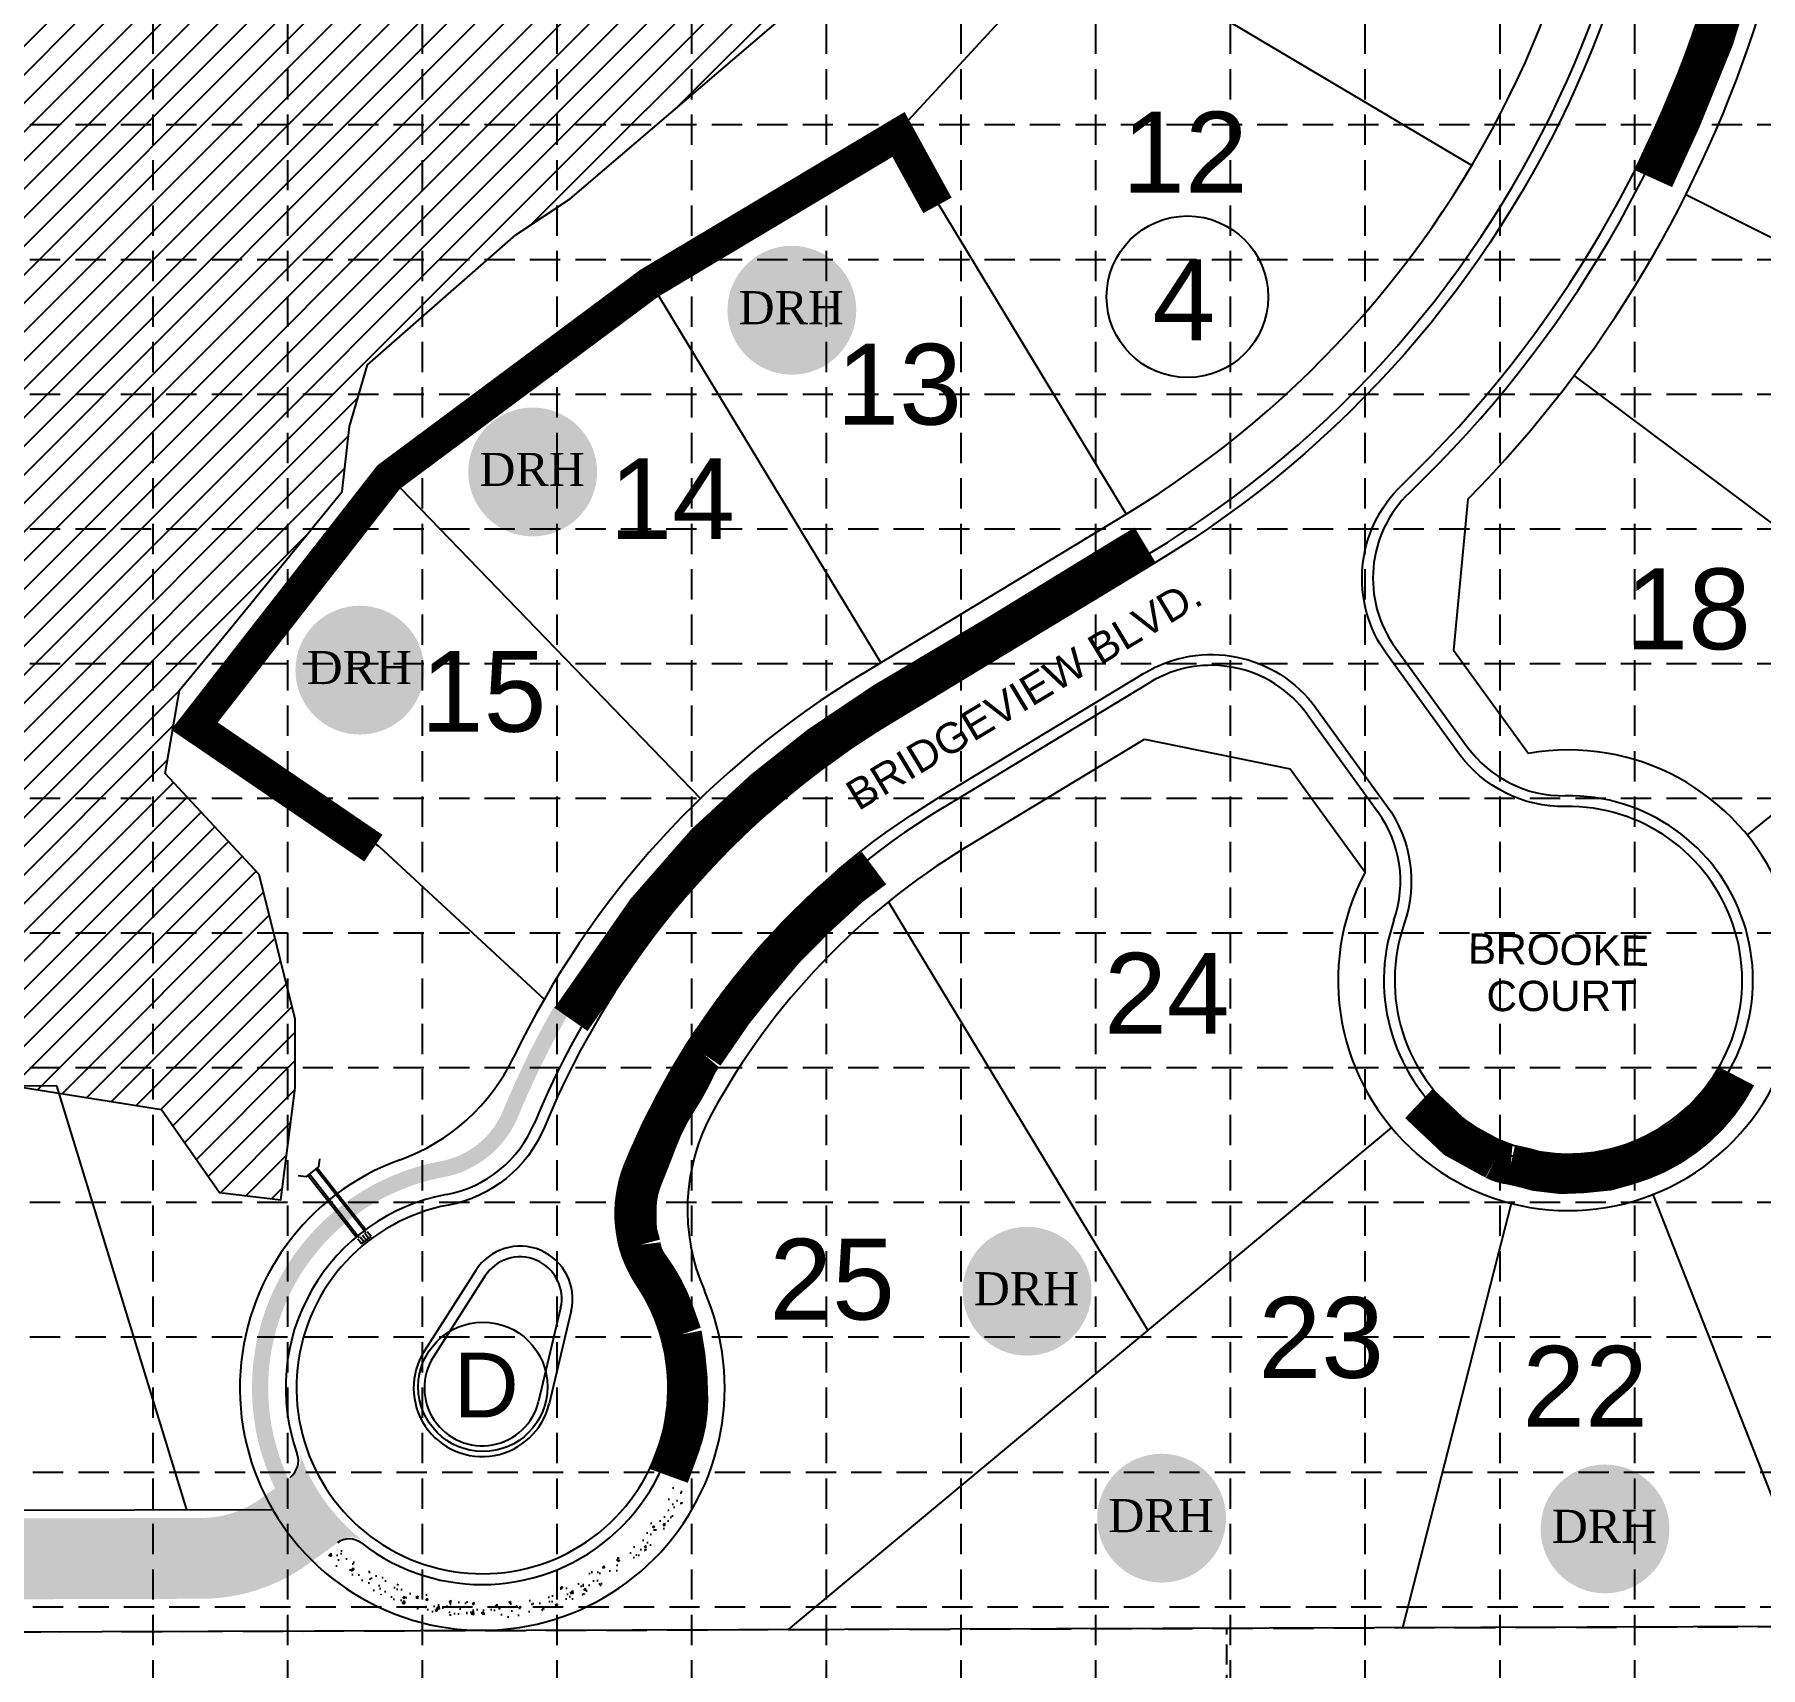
# Model space of a CAD drawing. Header units: feet. Extents: x 8623 to 10760, y 1981 to 3317.
# Drawn here: x 9795.7 to 10222.8, y 2200.6 to 2604.7 of the extents above; entities that cross this region are included whole.
import ezdxf
from ezdxf.enums import TextEntityAlignment as Align

# ---------------------------------------------------------------- set-up
doc = ezdxf.new("R2010")
doc.units = ezdxf.units.FT
doc.header["$LTSCALE"] = 40
doc.header["$MEASUREMENT"] = 0
for name, pattern in [('DASHED', [0.75, 0.5, -0.25]), ('HIDDEN', [0.375, 0.25, -0.125]), ('HIDDEN2', [0.1875, 0.125, -0.0625])]:
    doc.linetypes.add(name, pattern=pattern)
doc.layers.get('0').update_dxf_attribs({"linetype": 'CONTINUOUS'})
for name, color, linetype in [('$-EXIST_LOT', 254, 'HIDDEN'), ('1 BLOCK NUMBERS', 7, 'CONTINUOUS'), ('1 EROSION BLANKET', 84, 'CONTINUOUS'), ('1 POND', 5, 'CONTINUOUS'), ('BASE', 7, 'CONTINUOUS'), ('C-PROP-LN', 5, 'CONTINUOUS'), ('egsu-conc-bc2', 1, 'CONTINUOUS'), ('egsu-conc-gutter2', 6, 'CONTINUOUS'), ('egsu-conc-HTCH', 1, 'CONTINUOUS'), ('egsu-lot_line2', 4, 'CONTINUOUS'), ('EGSU-ROAD_TEXT2', 4, 'CONTINUOUS'), ('EGSUL-CONC-ex', 254, 'HIDDEN2'), ('GRID', 254, 'DASHED'), ('lot_number2', 3, 'CONTINUOUS'), ('SILT FENCE', 200, 'CONTINUOUS'), ('u-strm_undr2', 2, 'CONTINUOUS')]:
    doc.layers.add(name, color=color, linetype=linetype)
doc.styles.add('DRHorton', font='dutcheb.ttf')
doc.styles.get("Standard").update_dxf_attribs({"font": 'ARIAL.TTF'})
pattern_1 = [(49.99999999999999, (3981.312748690005, -136.9641260040157), (5.738081460806028, -0.5020170798607609), [0.6000000000000001, -6.600000000000001]), (355, (3981.312748690005, -136.9641260040157), (-1.110010668904, 6.017537069600095), [0.48, -5.28]), (100.4514, (3981.790922130005, -137.0059607240157), (4.628075053712172, 5.515516336487629), [0.5099215200000001, -5.609136896]), (46.18420000000001, (3981.312748690005, -135.3641260040157), (8.537928389005156, -1.324152114632145), [0.9, -9.9]), (96.6356, (3982.024242650005, -135.4744724600157), (7.477301644389627, 7.792942967203534), [0.764882304, -8.413704000000001]), (351.1842, (3981.312748690005, -135.3641260040157), (7.477295561069018, 7.792948807402597), [0.7200000000000001, -7.920000000000001]), (21, (3982.112748690005, -135.7641260040157), (4.775256416947694, -3.220951125322711), [0.6000000000000001, -6.600000000000001]), (326.0000000000001, (3982.112748690005, -135.7641260040157), (1.946522655372654, 5.801200360374825), [0.48, -5.28]), (71.4514, (3982.510686554005, -136.0325388520157), (6.72178102865192, 2.580243973679619), [0.5099215200000001, -5.609136896]), (37.50000000000001, (3981.312748690005, -136.9641260040157), (0.09727884253832536, 2.663150830650492), [0, -5.216, 0, -5.36, 0, -5.300000000000001]), (7.499999999999999, (3981.312748690005, -136.9641260040157), (2.104556299537189, 3.155293695058882), [0, -3.056, 0, -5.096, 0, -2.02]), (327.5, (3979.528748690005, -136.9641260040157), (4.270579489379272, -0.1804389738750384), [0, -2, 0, -6.24, 0, -8.28]), (317.5, (3978.728748690005, -136.9641260040157), (4.66548935473909, 0.8008398586585415), [0, -2.6, 0, -4.144, 0, -5.88])]

# ---------------------------------------------------------------- blocks, each defined once
blk = doc.blocks.new('DRHorton')
h = blk.add_hatch(color=1)
h.paths.add_polyline_path([(78.69822540696084, 25.78470422915278, 1), (40.43404856909645, 25.78470422915278, 1)])
h.paths.add_polyline_path([(42.32948281545312, 17.90510793809595), (76.50029822822269, 17.90510793809595), (76.50029822822269, 34.86907338622756), (42.32948281545312, 34.86907338622756)], flags=24)
at = {"layer": 'BASE', "color": 176, "style": 'DRHorton'}
blk.add_text('DRH', height=9.814143575853077, dxfattribs=at).set_placement((59.39083912051757, 21.64263810623019), align=Align.CENTER)

msp = doc.modelspace()

# ---------------------------------------------------------------- hatches: boundary and pattern name
at = {"layer": '1 POND'}
h = msp.add_hatch(dxfattribs=at)
h.set_pattern_fill('ANSI31', color=256, scale=40, style=0)
h.set_pattern_definition([(45, (0, 0), (-3.535533905932737, 3.535533905932738), [])])
h.paths.add_polyline_path([(9690.775171657864, 2639.811800903721), (9617.55561357201, 2617.102802411609), (9585.995418397724, 2618.364393756026), (9558.222446644359, 2627.195666026673), (9540.548737346762, 2641.073436534702), (9521.612714960676, 2654.951162756166), (9496.364558821253, 2656.21275410059), (9480.954807762595, 2648.735331157404), (9463.641644929783, 2640.290472993052), (9406.733699244767, 2525.005084239048), (9279.23060545916, 2527.528311214461), (9242.62077905699, 2533.836356509695), (9229.996700987278, 2545.190900042318), (9223.68466195243, 2557.806990632795), (9204.748544847855, 2571.684761140823), (9173.188444392043, 2589.347305682117), (9160.56436632233, 2603.225031903581), (9147.94028825262, 2618.364393756026), (9139.103433603828, 2625.934074682256), (9122.692132113196, 2627.195666026673), (9092.394344745888, 2625.934074682256), (9083.557490097097, 2620.887620731439), (9075.98304325527, 2601.963440559157), (9091.131936938924, 2593.13216828851), (9097.443975973772, 2575.469579460652), (9101.231199394693, 2227.26461114682), (9348.662940124093, 2227.26461114682), (9343.613308896209, 2284.037151663659), (9361.287018193805, 2309.269377131175), (9370.12387284261, 2331.97841990985), (9380.22313529838, 2345.856146131315), (9424.40731382389, 2354.687418401962), (9447.13065434937, 2364.780326303597), (9485.002888558505, 2378.658052525061), (9503.93900566308, 2392.535778746525), (9519.087899346734, 2413.983230180776), (9530.449569609467, 2430.384183377646), (9553.172815416474, 2449.308363549928), (9569.584116907106, 2456.878044476151), (9603.66912769532, 2456.878044476151), (9615.030797958068, 2469.494135066634), (9618.818021378975, 2478.325451623845), (9631.442099448686, 2503.557677091361), (9636.491730676571, 2523.743492894631), (9646.59099313234, 2551.498945337553), (9651.640624360225, 2565.376671559017), (9674.363870167232, 2601.963440559157), (9679.413501395116, 2609.53312148538), (9685.72554042998, 2617.102802411609)])
h.paths.add_polyline_path([(10049.27493034555, 2765.004071083946), (9921.906242073004, 2808.22669452495), (9799.041038313531, 2753.657587705951), (9765.080771754132, 2719.368804217469), (9748.35661514748, 2688.345357654856), (9700.92728702152, 2596.229304844863), (9666.026371307627, 2516.633860793685), (9643.654057442764, 2428.98946662229), (9629.335750048078, 2361.914631329928), (9690.188580155125, 2352.07699118233), (9725.984301282602, 2357.442972691337), (9787.731936803248, 2344.922363932521), (9827.107353177504, 2338.662059553113), (9841.42566057219, 2318.092456387509), (9856.638773380473, 2316.303766360135), (9860.218373908763, 2344.028041062113), (9860.218373908763, 2361.02030845952), (9851.269467306513, 2396.793533281721), (9828.002253309576, 2421.83479508591), (9831.581759119392, 2442.404398251514), (9844.110266249932, 2457.608019908112), (9871.851980907231, 2491.592598989489), (9873.641781171376, 2507.690543516495), (9878.116281831739, 2522.894165173093), (9914.806903091303, 2555.090098513669), (9928.230310353916, 2564.033415790858), (9989.978040593036, 2616.79890801046), (10042.77676951143, 2682.085053275448), (10056.20017677404, 2722.329936736242), (10049.93587584954, 2756.314515817619)])
h.paths.add_polyline_path([(10114.48784119768, 3227.946580449716), (10106.29620878637, 3204.75162549247), (10104.93093671781, 3184.285475740027), (10115.85311326625, 3165.183795019831), (10117.90102136908, 3148.810875217874), (10106.97884482064, 3133.802380161607), (10091.96094678502, 3111.289659720482), (10100.83512051216, 3097.645545123334), (10125.41001774612, 3085.365899558426), (10137.01473561036, 3081.954859837504), (10165.00271829723, 3075.132824682209), (10166.36799036578, 3079.908244862258), (10190.260156847, 3055.348909445886), (10220.97868367098, 3046.480259315351), (10259.20620687201, 3062.170944601181), (10261.25411497483, 3062.853134830744), (10263.30202307766, 3048.526830004033), (10262.61938704339, 3034.882759693442), (10266.71520324906, 3023.967494587661), (10283.09837335322, 3014.416654227563), (10289.24209766171, 3014.416654227563), (10294.02054990164, 3017.827649661929), (10306.30790380016, 3024.649684817225), (10309.72108397154, 3042.387029364865), (10302.21218231297, 3053.302294470646), (10289.24209766171, 3073.768399936525), (10283.7810093875, 3085.365899558426), (10278.31992111329, 3112.654040179601), (10272.85892755754, 3122.204924826263), (10255.11039066635, 3134.484570391163), (10251.01457446069, 3139.942225087339), (10246.91875825502, 3154.950720143606), (10229.85295211658, 3163.137180044585), (10225.07449987663, 3165.865985249387), (10223.0265917738, 3167.912600224634), (10220.2960476367, 3185.649900485711), (10218.93077556815, 3227.946580449716), (10118.58365740335, 3226.582155704033)])
at = {"layer": 'egsu-conc-HTCH'}
h = msp.add_hatch(dxfattribs=at)
h.set_pattern_fill('AR-CONC', scale=0.8, style=0)
h.set_pattern_definition(pattern_1)
edge = h.paths.add_edge_path()
edge.add_arc((9906.499125231901, 2269.767681469307), 57.00000000000126, 157.0659400411604, 205.8396363595118, ccw=False)
edge.add_arc((9906.499125231881, 2269.767681469322), 56.99999999997646, 128.1557144088647, 157.0659400411657, ccw=False)
edge.add_arc((9906.499125231898, 2269.767681469314), 56.99999999999253, 100.51124175635562, 128.1557144088718, ccw=False)
edge.add_arc((9892.269706743156, 2346.458773843011), 20.9999999999993, 280.511241756359, 337.6118320958849)
edge.add_arc((10116.95351087748, 2253.905069650611), 222.0000000000094, 150.1395615072078, 157.6118320958813, ccw=False)
edge.add_line((9924.426067185152, 2364.436438163368), (9927.895030134563, 2362.444881973949))
edge.add_arc((10116.95351087748, 2253.905069650612), 218.0000000000086, 150.139561507208, 157.6118320958815)
edge.add_arc((9892.269706743158, 2346.458773843011), 24.99999999999886, 280.5112417563572, 337.61183209588376, ccw=False)
edge.add_arc((9906.499125231896, 2269.767681469315), 52.99999999999093, 100.5112417563546, 128.1557144088727)
edge.add_arc((9906.49912523189, 2269.767681469314), 52.99999999998783, 128.1557144088663, 157.065940041162)
edge.add_arc((9906.499125231898, 2269.767681469305), 52.99999999999955, 157.0659400411572, 205.0681025810091)
edge.add_line((9858.491469939287, 2247.311835163593), (9855.19812946134, 2244.924013605063))
h = msp.add_hatch(dxfattribs=at)
h.set_pattern_fill('AR-CONC', scale=1.2, style=0)
h.set_pattern_definition([(49.99999999999999, (3981.312748690005, -136.9641260040157), (8.60712219120904, -0.7530256197911411), [0.8999999999999999, -9.9]), (355, (3981.312748690005, -136.9641260040157), (-1.665016003356, 9.026305604400141), [0.72, -7.919999999999999]), (100.4514, (3982.030008850005, -137.0268780840157), (6.942112580568259, 8.273274504731443), [0.7648822799999999, -8.413705343999998]), (46.18420000000001, (3981.312748690005, -134.5641260040157), (12.80689258350773, -1.986228171948217), [1.35, -14.85]), (96.6356, (3982.379989630005, -134.7296456880157), (11.21595246658444, 11.6894144508053), [1.147323456, -12.620556]), (351.1842, (3981.312748690005, -134.5641260040157), (11.21594334160353, 11.68942321110389), [1.08, -11.88]), (21, (3982.512748690005, -135.1641260040157), (7.162884625421539, -4.831426687984065), [0.8999999999999999, -9.9]), (326.0000000000001, (3982.512748690005, -135.1641260040157), (2.919783983058981, 8.701800540562235), [0.72, -7.919999999999999]), (71.4514, (3983.109655486005, -135.5667452760157), (10.08267154297788, 3.870365960519428), [0.7648822799999999, -8.413705343999998]), (37.50000000000001, (3981.312748690005, -136.9641260040157), (0.1459182638074877, 3.994726245975738), [0, -7.823999999999999, 0, -8.04, 0, -7.949999999999999]), (7.499999999999999, (3981.312748690005, -136.9641260040157), (3.156834449305783, 4.732940542588323), [0, -4.584, 0, -7.644, 0, -3.03]), (327.5, (3978.636748690005, -136.9641260040157), (6.405869234068908, -0.2706584608125573), [0, -3, 0, -9.36, 0, -12.42]), (317.5, (3977.436748690005, -136.9641260040157), (6.998234032108635, 1.201259787987812), [0, -3.9, 0, -6.215999999999999, 0, -8.819999999999999])])
edge = h.paths.add_edge_path()
edge.add_line((9837.025528983238, 2237.578543877059), (9646.125367159952, 2237.059155374484))
edge.add_line((9646.12536715995, 2237.059155374484), (9652.262975863083, 2217.075780149505))
edge.add_line((9652.262975863083, 2217.075780149505), (9837.079943455734, 2217.578617900566))
edge.add_arc((9836.957510892622, 2262.578451347676), 45.00000000000184, 270.1558861732358, 305.9438190756357)
edge.add_line((9863.372137150727, 2226.146768437814), (9871.21495490675, 2231.833167837709))
edge.add_arc((9874.149913379873, 2227.785203069948), 4.999999999999005, 52.38428219227228, 125.9438190756427, ccw=False)
edge.add_arc((9906.499125231901, 2269.767681469308), 48.00000000000215, 199.5033559589996, 232.38428219227478, ccw=False)
edge.add_arc((9856.540162541136, 2252.07299167652), 5.000000000000621, -54.056180924343494, 19.503355959001112, ccw=False)
edge.add_line((9859.47512101426, 2248.025026908758), (9851.632303258235, 2242.338627508863))
edge.add_arc((9836.957510892618, 2262.578451347679), 25.0000000000051, 270.15588617323954, 305.94381907563366, ccw=False)
h = msp.add_hatch(dxfattribs=at)
h.set_pattern_fill('AR-CONC', scale=0.8, style=0)
h.set_pattern_definition(pattern_1)
edge = h.paths.add_edge_path()
edge.add_arc((9906.499125231898, 2269.767681469306), 52.99999999999937, 226.8195355702667, 247.053447221269)
edge.add_arc((9906.499125231898, 2269.767681469307), 53.00000000000004, 247.0534472212694, 332.5492243636061)
edge.add_line((9953.531707180606, 2245.335402917397), (9957.081336006922, 2243.491457366309))
edge.add_arc((9906.499125231898, 2269.767681469309), 57.00000000000161, 247.0534472212699, 332.5492243636046, ccw=False)
edge.add_arc((9906.499125231901, 2269.767681469307), 57.00000000000056, 226.0480017917622, 247.0534472212666, ccw=False)
edge.add_line((9866.93796335383, 2228.732154534014), (9870.231303831779, 2231.119976092544))

# ---------------------------------------------------------------- linework, layer by layer
at = {"layer": '$-EXIST_LOT', "color": 253}
msp.add_line((10352.22984869026, 2210.980173995989), (8965.706682293574, 2206.815024569252), dxfattribs=at)
at = {"layer": '1 BLOCK NUMBERS', "color": 7}
for centre, radius in [((10081.01595060013, 2539.759278398906), 20), ((9906.650143656578, 2270.026263466042), 16)]:
    msp.add_circle(centre, radius, dxfattribs=at)
at = {"layer": '1 EROSION BLANKET', "const_width": 10}
for points in [[(10196.42198768913, 2568.966250785939), (10203.20241318726, 2583.799384232836, 0.08622705604830572), (10225.07883026545, 2667.132412537968, -0.918697862885065)], [(9952.675187202825, 2247.972529521051), (9955.492620644916, 2255.728681489643, 0.0868401014898305), (9957.435662932374, 2266.706331550929, 0.04906148697635843), (9955.866272411615, 2282.986063568983), (9953.942169365764, 2288.382261345963, 0.07503550048957998), (9947.821254281036, 2299.794428783279, -0.1301944780295581), (9945.656516665404, 2305.164888764527), (9944.722741253194, 2308.633777013179), (9944.628399049674, 2313.347875185063, -0.1028746166280619), (9946.255049800908, 2322.039183071239, 0.00747215513715782), (9949.873152957181, 2331.228152365889, -0.05502380368165796), (9954.84806692232, 2341.019654982948, 0.03850604825591118), (9959.447647599329, 2349.378292255678, -0.07062091778484453), (9961.322721019707, 2352.322484806689), (9968.50184410403, 2362.786915538206), (9973.737128390727, 2369.325996293082), (9981.053693728405, 2378.069596081404), (9988.981536364168, 2386.097051307224), (9997.441713290944, 2393.873995189154), (10003.45040894407, 2398.377101057987)], [(10138.32126199619, 2340.172084400081), (10147.52706093487, 2331.470500602918), (10157.17076345992, 2326.167170170971, 0.09557813324799301), (10161.01569500985, 2325.039941150927), (10164.69787298351, 2324.198949071818), (10167.32803803662, 2323.463068998033), (10173.535153221, 2322.727188924247), (10178.79539482608, 2322.937460953158), (10185.10773785286, 2323.568229021628), (10189.72192121616, 2324.86299380529, 0.207422255761526), (10216.85256182267, 2346.920044653881, -0.6073810921159383)]]:
    msp.add_lwpolyline(points, format="xyb", dxfattribs=at)
msp.add_lwpolyline([(9928.452693695639, 2360.936339214305), (9947.148468698288, 2387.722710028145), (9961.978425884561, 2404.658323672818), (9976.23064770065, 2417.744984417353), (9990.005671429099, 2428.66506056617), (10005.81453960337, 2439.297555262332), (10034.06286096817, 2456.112931144867), (10065.42996211936, 2475.318848860588), (10070.51921954319, 2478.374635884123)], dxfattribs=at)
at = {"layer": '1 POND'}
msp.add_lwpolyline([(9748.35661514748, 2688.345357654856), (9700.92728702152, 2596.229304844863), (9666.026371307627, 2516.633860793685), (9643.654057442764, 2428.98946662229), (9629.335750048078, 2361.914631329928), (9690.188580155125, 2352.07699118233), (9725.984301282602, 2357.442972691337), (9787.731936803248, 2344.922363932521), (9827.107353177504, 2338.662059553113), (9841.42566057219, 2318.092456387509), (9856.638773380473, 2316.303766360135), (9860.218373908763, 2344.028041062113), (9860.218373908763, 2361.02030845952), (9851.269467306513, 2396.793533281721), (9828.002253309576, 2421.83479508591), (9831.581759119392, 2442.404398251514), (9844.110266249932, 2457.608019908112), (9871.851980907231, 2491.592598989489), (9873.641781171376, 2507.690543516495), (9878.116281831739, 2522.894165173093), (9914.806903091303, 2555.090098513669), (9928.230310353916, 2564.033415790858), (9989.978040593036, 2616.79890801046)], dxfattribs=at)
at = {"layer": 'C-PROP-LN', "color": 7}
msp.add_line((9591.963196357581, 2208.766368832439), (10352.4897917382, 2211.176771394741), dxfattribs=at)
at = {"layer": 'egsu-conc-bc2', "color": 7}
for p, q in [((10006.30321222722, 2436.692870962989), (10071.71731415502, 2476.291191322886)), ((10132.50953820391, 2452.874018538187), (10150.27841533195, 2428.389176023439)), ((10020.46139617957, 2413.304381760573), (10071.71101175079, 2444.328253309719)), ((10110.63759999029, 2436.46417603609), (10128.1511263055, 2412.331197310658)), ((9907.127621471776, 2297.390549198381), (9894.419296505112, 2277.476548956264)), ((9925.887504283226, 2289.452919259682), (9920.443412738223, 2266.465296582441))]:
    msp.add_line(p, q, dxfattribs=at)
at = {"layer": 'egsu-conc-bc2', "color": 5}
for p, q in [((9877.624546088853, 2308.947109480853), (9865.668172879083, 2324.165138486725)), ((9875.265542155652, 2307.093707084407), (9863.309168945882, 2322.311736090279))]:
    msp.add_line(p, q, dxfattribs=at)
at = {"layer": 'egsu-conc-bc2', "color": 7}
for centre, radius, start, end in [((9936.38599695434, 2699.850587199527), 288.67, 313.7400887561251, 79.96398111933887), ((9936.38599695434, 2699.850587199527), 261.33, 301.1885480244936, 79.96398111933887), ((10156.24740898465, 2470.10081135625), 29.33, 133.7400887561252, 215.968739871705), ((10086.89972920954, 2419.237383218027), 29.33, 35.96873987170498, 121.1885480244936), ((10116.95351087747, 2253.905069650618), 213.67, 121.1885480244936, 157.6118320958802), ((10174.0162861127, 2445.615968841502), 29.33, 215.968739871705, 270.9857420024823), ((10175.30655572261, 2370.627068300597), 45.67, 160.9517377409214, 90.98574200248227), ((10116.95351087747, 2253.905069650618), 186.33, 121.1885480244936, 157.9177180645672), ((10104.41325552475, 2395.104404492595), 29.33, 340.9517377409214, 35.96873987170498), ((9892.269706743156, 2346.458773843012), 29.33, 280.5112417563475, 337.6118320958802), ((9971.470256927212, 2312.927292753822), 29.33, 157.9177180645672, 213.595652686183), ((9906.4991252319, 2269.767681469307), 48.67, 100.5112417563475, 199.7143042327334), ((9915.835551042448, 2291.83349398971), 10.33, 346.6762839224752, 147.4555961598483), ((9906.4991252319, 2269.767681469307), 48.67, 232.1733339185503, 33.59565268618432), ((9906.4991252319, 2269.767681469307), 14.33, 147.4555961598456, 346.6762839224704), ((9855.974919417707, 2251.663164716637), 5, 305.9438190756312, 19.71430423273194), ((9873.584670256445, 2227.375376110064), 5, 52.17333391855035, 125.9438190756302)]:
    msp.add_arc(centre, radius, start, end, dxfattribs=at)
at = {"layer": 'egsu-conc-gutter2', "color": 7}
for p, q in [((9904.87687878507, 2298.826883894137), (9892.168553818403, 2278.912883652019)), ((9928.485637405478, 2288.837610979994), (9923.041545860477, 2265.849988302753)), ((9924.150288507444, 2219.753753845488), (9924.150288507444, 2219.753753845488))]:
    msp.add_line(p, q, dxfattribs=at)
msp.add_lwpolyline([(9982.39254852476, 2959.810963435211, -0.6922742512505577), (10073.09998976412, 2474.007092340792), (10007.68588783632, 2434.408771980895, 0.1602782529265462), (9921.85769741105, 2334.270631727141, -0.2544349161311662), (9898.107416892384, 2314.995761587133, 3.327076105781078), (9944.815433667596, 2295.220785560175, -0.2478358911726981), (9941.817619179388, 2324.957300010526, -0.161647512709117), (10019.07872057047, 2415.588480742667), (10070.32833614169, 2446.612352291813, -0.3899832787427744), (10112.79853128878, 2438.032383905992), (10130.31205760399, 2413.899405180561, -0.2447770724939425), (10134.66106360917, 2384.660741050676, 3.173236418208094), (10174.56680114626, 2413.620704610716, -0.2447770724939383), (10148.11748403346, 2426.820968153537), (10130.34860690542, 2451.305810668285, -0.3750222481555152), (10134.12299016399, 2493.220285654944, 0.6141453639439137), (9986.226427822297, 2981.474328121518)], format="xyb", dxfattribs=at)
for centre, radius, start, end in [((9915.835551042448, 2291.83349398971), 13, 346.6762839224752, 147.4555961598483), ((9906.4991252319, 2269.767681469307), 17, 147.4555961598456, 346.6762839224704)]:
    msp.add_arc(centre, radius, start, end, dxfattribs=at)
at = {"layer": 'egsu-lot_line2', "color": 7}
for p, q in [((10061.78398623641, 2637.598323915267), (10008.88584162619, 2580.085097501713)), ((10151.36681743533, 2572.244761214505), (10054.537479713, 2629.719598234828)), ((9952.42496791151, 2545.906599299269), (10008.88584162619, 2580.085097501713)), ((10008.88584162619, 2580.085097501713), (10065.85000529693, 2485.983641310573)), ((10334.22012456946, 2499.662935143505), (10204.37092842521, 2565.002240882071)), ((9952.424967911507, 2545.906599299268), (9884.029514898342, 2494.677601508209)), ((9948.403567744612, 2542.894523332357), (10005.11179266447, 2449.215862941277)), ((10271.99490630689, 2449.136821884176), (10176.72687487397, 2520.305989951875)), ((10219.55614564178, 2406.55719204079), (10348.65669242076, 2511.385250993848)), ((9884.029514898342, 2494.677601508209), (9834.914178569386, 2432.946237175653)), ((9884.029514898342, 2494.677601508209), (9960.512021040742, 2415.617964181836)), ((10150.45272310828, 2489.671052625552), (10146.89327950173, 2452.344001583325)), ((10000.43590336914, 2446.385320950676), (10065.85000529693, 2485.983641310573)), ((10146.89327950173, 2452.344001583326), (10165.4533137351, 2426.768974416576)), ((9880.955114722228, 2403.719026576013), (9834.914178569386, 2432.946237175653)), ((10026.32870503765, 2403.611931772886), (10070.35611237656, 2430.263851298523)), ((10070.35611237656, 2430.263851298523), (10106.42640125292, 2422.97681300838)), ((10106.42640125292, 2422.97681300838), (10124.98643548629, 2397.40178584163)), ((9880.955114722225, 2403.719026576015), (9921.824344973094, 2365.930105305432)), ((10071.2159064735, 2284.015625401622), (10007.01924444628, 2390.064744533589)), ((9801.169250938412, 2344.48138452045), (9639.263186914639, 2344.040881236702)), ((9833.391696629857, 2239.568664589312), (9801.169250938412, 2344.48138452045)), ((10131.49088409948, 2334.169052443812), (9982.231218125136, 2209.973506254859)), ((10161.15538650984, 2315.411631963361), (10134.2386339876, 2210.387077953023)), ((10196.18515305114, 2317.588552356114), (10238.27356111758, 2210.67012928468)), ((9854.619415032288, 2239.626419558029), (9645.250298792642, 2239.056781948869))]:
    msp.add_line(p, q, dxfattribs=at)
for centre, radius, start, end in [((9936.38599695434, 2699.850587199527), 300, 315.5249626454316, 63.7387445666719), ((9936.38599695434, 2699.850587199527), 250, 301.1885480244936, 79.96398111933887), ((10116.95351087747, 2253.905069650618), 225, 121.1885480244936, 154.2792399137059), ((10175.30655572261, 2370.627068300597), 57, 151.9831058713331, 99.95437387206356), ((10116.95351087747, 2253.905069650618), 175, 121.1885480244936, 151.3354119735515), ((9869.200556616954, 2373.251094532832), 50, 289.820704506622, 334.2792399137059), ((10007.27316075938, 2313.865229740234), 50, 151.3354119735515, 203.6336284941378), ((9906.4991252319, 2269.767681469307), 60, 109.820704506622, 23.63362849413776)]:
    msp.add_arc(centre, radius, start, end, dxfattribs=at)
at = {"layer": 'EGSUL-CONC-ex'}
msp.add_line((10091.00209458589, 2126.274324143623), (10090.77356792782, 2210.268821083243), dxfattribs=at)
at = {"layer": 'GRID', "color": 253, "linetype": 'HIDDEN', "ltscale": 0.75}
for p, q in [((9824.961056597358, 3282.359437238391), (9824.961056597358, 2115.545549140903)), ((9858.294389930626, 3282.359437238391), (9858.294389930626, 2115.545549140903)), ((9891.627723263897, 3282.359437238391), (9891.627723263897, 2115.545549140903)), ((9924.961056597165, 3282.359437238391), (9924.961056597165, 2115.545549140903)), ((9958.294389930434, 3282.359437238391), (9958.294389930434, 2115.545549140903)), ((9991.627723263702, 3282.359437238391), (9991.627723263702, 2115.545549140903)), ((10024.96105659697, 3282.359437238391), (10024.96105659697, 2115.545549140903)), ((10058.29438993024, 3282.359437238391), (10058.29438993024, 2115.545549140903)), ((10091.62772326351, 3282.359437238391), (10091.62772326351, 2115.545549140903)), ((10124.96105659678, 3282.359437238391), (10124.96105659678, 2115.545549140903)), ((10158.29438993005, 3282.359437238391), (10158.29438993005, 2115.545549140903)), ((10191.62772326332, 3282.359437238391), (10191.62772326332, 2115.545549140903)), ((8658.294389932946, 2582.359437239744), (10724.96105659562, 2582.359437239744)), ((8658.294389932946, 2549.026103906475), (10724.96105659562, 2549.026103906475)), ((8658.294389932946, 2515.692770573206), (10724.96105659562, 2515.692770573206)), ((8658.294389932946, 2482.359437239937), (10724.96105659562, 2482.359437239937)), ((8658.294389932946, 2449.026103906668), (10724.96105659562, 2449.026103906668)), ((8658.294389932946, 2415.692770573399), (10724.96105659562, 2415.692770573399)), ((8658.294389932946, 2382.35943724013), (10724.96105659562, 2382.35943724013)), ((8658.294389932946, 2349.026103906861), (10724.96105659562, 2349.026103906861)), ((8658.294389932946, 2315.692770573592), (10724.96105659562, 2315.692770573592)), ((8658.294389932946, 2282.359437240324), (10724.96105659562, 2282.359437240324)), ((8659.041758086361, 2248.878882473979), (10725.70842474903, 2248.878882473979)), ((8659.041758086361, 2215.54554914071), (10725.70842474903, 2215.54554914071))]:
    msp.add_line(p, q, dxfattribs=at)
at = {"layer": 'SILT FENCE', "const_width": 8}
msp.add_lwpolyline([(9879.541806928435, 2403.322304033325), (9835.258169159875, 2433.527225950893), (9883.324464532576, 2495.149176713698), (9947.818781428112, 2543.114923910587), (10009.50801557038, 2579.93391979819), (10019.14691688593, 2562.380666221754)], dxfattribs=at)
at = {"layer": 'u-strm_undr2', "color": 5}
for p, q in [((9862.916001623684, 2322.002835690873), (9866.061340201282, 2324.474038886133)), ((9877.637457656609, 2308.121353324469), (9865.275005556883, 2323.856238087317)), ((9866.061340201282, 2324.474038886133), (9866.299683051428, 2326.459786273336)), ((9862.916001623684, 2322.002835690873), (9860.930254236479, 2322.241178541019)), ((9876.06478836781, 2306.885751726838), (9863.702336268081, 2322.620636489687)), ((9877.185374045137, 2305.864135469119), (9876.258556053006, 2307.043786090587)), ((9876.606836804292, 2305.386512058767), (9878.965840737492, 2307.239914455212)), ((9877.771388087003, 2306.332242433904), (9876.844686888782, 2307.511744400504)), ((9878.364876011736, 2306.790836667342), (9877.438058019608, 2307.970487288809)), ((9878.965840737492, 2307.239914455212), (9878.038672098415, 2308.420011378858)), ((9876.606836804292, 2305.386512058767), (9875.679668165216, 2306.566608982413))]:
    msp.add_line(p, q, dxfattribs=at)

# ---------------------------------------------------------------- block references
at = {"layer": '1 BLOCK NUMBERS', "xscale": 0.8333333333357587, "yscale": 0.8333333333321207, "zscale": 0.8333333333333333}
for p in [(9933.475050488385, 2514.947893200624), (9869.334193397794, 2474.927069766294), (9826.55784386945, 2425.889862579657), (9991.69191165916, 2272.18768860989), (10024.99126179337, 2216.031471802671), (10134.72884207701, 2213.379655436074)]:
    msp.add_blockref('DRHorton', p, dxfattribs=at)

# ---------------------------------------------------------------- texts
at = {"layer": '1 BLOCK NUMBERS', "color": 7}
for s, height, p in [('4', 20, (10080.10568378341, 2529.027685930644)), ('D', 16, (9907.478891962694, 2262.467187649678))]:
    msp.add_text(s, height=height, dxfattribs=at).set_placement(p, align=Align.CENTER)
at = {"layer": 'EGSU-ROAD_TEXT2', "color": 7}
for s, rotation, p in [('BRIDGEVIEW BLVD.', 31.01632400334136, (9999.554292966235, 2412.423056451069)), ('BROOKE', 359.2626813070749, (10150.39607936317, 2374.750843820646)), ('COURT', 0.1667846550422007, (10155.0356723901, 2362.973204130313))]:
    msp.add_text(s, height=7.5, rotation=rotation, dxfattribs=at).set_placement(p)
at = {"layer": 'lot_number2', "color": 7}
for s, p in [('12', (10080.41409400466, 2565.561590642116)), ('13', (10009.67759665076, 2508.130606237554)), ('14', (9953.492818797298, 2479.808765150017)), ('18', (10204.93190413713, 2452.530757234538)), ('15', (9906.823776247147, 2432.138496833634)), ('24', (10075.92545272776, 2357.415356022055)), ('25', (9993.074929253933, 2286.676486310565)), ('23', (10114.12405223908, 2272.245414392701)), ('22', (10179.44472644745, 2260.145806513696))]:
    msp.add_text(s, height=20, dxfattribs=at).set_placement(p, align=Align.CENTER)

doc.saveas('drawing.dxf')
